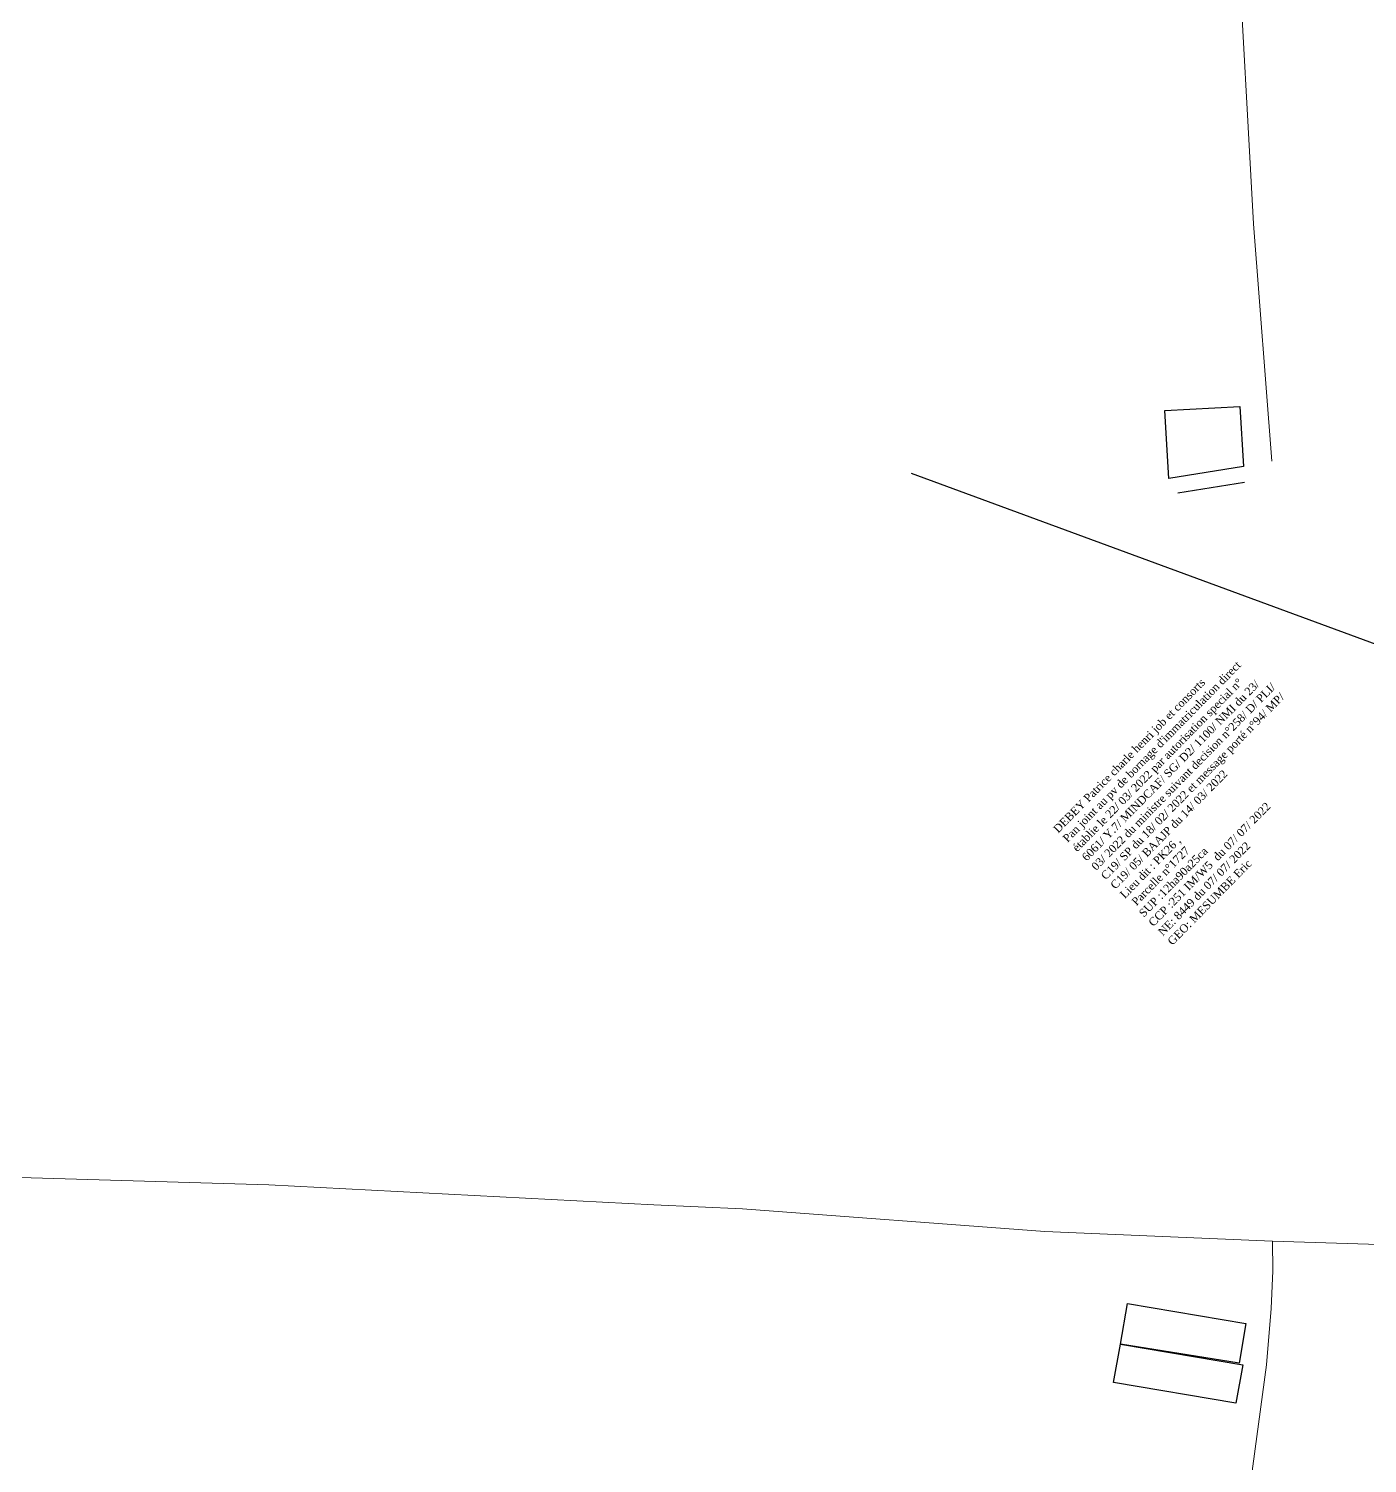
# Model space of a CAD drawing. Header units: millimetres. Extents: x 587399 to 927168, y 438565 to 1444955.
# Drawn here: x 590350.5 to 590684.9, y 440530 to 440888.4 of the extents above; entities that cross this region are included whole.
import ezdxf

# ---------------------------------------------------------------- set-up
doc = ezdxf.new("R2010")
doc.units = ezdxf.units.MM
doc.header["$LTSCALE"] = 2
doc.layers.add('end maj 26 02 2021', color=7, linetype='Continuous')
doc.layers.add('Roads_others', color=24, linetype='Continuous', lineweight=9)
doc.styles.get("Standard").update_dxf_attribs({"font": 'arial.ttf'})

msp = doc.modelspace()

# ---------------------------------------------------------------- linework, layer by layer
at = {"color": 7}
msp.add_line((590703.17, 440728.66), (590570.993, 440777.33), dxfattribs=at)
at = {"color": 7, "flags": 128}
msp.add_lwpolyline([(590654.203, 440775.042), (590637.54, 440772.355)], dxfattribs=at)
at = {"flags": 128}
msp.add_lwpolyline([(590624.96, 440569.895), (590654.54, 440564.885), (590652.86, 440555.025), (590623.23, 440559.74)], close=True, dxfattribs=at)
at = {"layer": 'end maj 26 02 2021', "color": 150, "linetype": 'ByBlock', "lineweight": -3, "ltscale": 0.0014, "flags": 128}
msp.add_lwpolyline([(590653.01, 440794.03), (590653.93, 440779.05), (590635.27, 440776.04), (590634.33, 440793.02)], close=True, dxfattribs=at)
msp.add_lwpolyline([(590653.01, 440794.03), (590653.93, 440779.05), (590635.27, 440776.04), (590634.33, 440793.02)], close=True, dxfattribs=at)
at = {"layer": 'end maj 26 02 2021', "color": 150, "flags": 128}
msp.add_lwpolyline([(590623.23, 440559.74), (590653.79, 440554.56), (590652.08, 440545.03), (590621.52, 440550.21)], close=True, dxfattribs=at)
msp.add_lwpolyline([(590623.23, 440559.74), (590653.79, 440554.56), (590652.08, 440545.03), (590621.52, 440550.21)], close=True, dxfattribs=at)
at = {"layer": 'end maj 26 02 2021', "color": 150, "lineweight": -3, "flags": 128}
msp.add_lwpolyline([(590623.23, 440559.74), (590653.79, 440554.56), (590652.08, 440545.03), (590621.52, 440550.21)], close=True, dxfattribs=at)
msp.add_lwpolyline([(590623.23, 440559.74), (590653.79, 440554.56), (590652.08, 440545.03), (590621.52, 440550.21)], close=True, dxfattribs=at)
at = {"layer": 'Roads_others'}
for points in [[(590640.188, 441131.791), (590643.29, 441082.324), (590648.276, 441013.702), (590652.394, 440913.727), (590656.487, 440839.643), (590661.008, 440780.339)], [(590120.57, 440610.912), (590126.043, 440611.382), (590137.655, 440611.095), (590152.243, 440611.407), (590171.306, 440609.945), (590198.107, 440608.788), (590210.019, 440609.099), (590229.072, 440607.338), (590244.715, 440606.612), (590270.472, 440606.196), (590296.076, 440603.269), (590314.251, 440602.403), (590410.429, 440599.535), (590506.621, 440594.6), (590528.759, 440593.561), (590604.291, 440587.898), (590661.201, 440585.49), (590759.734, 440582.426), (590840.44, 440576.006), (590848.378, 440575.781), (590871.415, 440575.152), (590925.302, 440576.974)], [(590619.507, 440289.283), (590640.674, 440417.239), (590650.872, 440489.127), (590659.744, 440554.579), (590660.918, 440568.631), (590661.287, 440578.094), (590661.201, 440585.49)]]:
    msp.add_lwpolyline(points, dxfattribs=at)

# ---------------------------------------------------------------- texts
at = {"color": 7, "insert": (590606.233, 440688.725), "char_height": 2, "width": 64.42318, "attachment_point": 1, "rotation": 45.51812}
msp.add_mtext("\\A1;{\\fTimes New Roman|b0|i0|c0|p18;DEBEY Patrice charle henri job et consorts\\PPan joint au pv de bornage d'immatriculation direct établie le 22/ 03/ 2022 par autorisation special n° 6061/ Y.7/ MINDCAF/ SG/ D2/ 1100/ NMI du 23/ 03/ 2022 du ministre suivant decision n°258/ D/ PLI/ C19/ SP du 18/ 02/ 2022 et message porté n°94/ MP/ C19/ 05/ BAAJP du 14/ 03/ 2022\\PLieu dit : PK26 ,\\P Parcelle n°1727\\PSUP :12ha90a25ca\\PCCP :251 IM/W5  du 07/ 07/ 2022\\PNE: 8449 du 07/ 07/ 2022\\PGEO: MESUMBE Eric}", dxfattribs=at)

doc.saveas('drawing.dxf')
